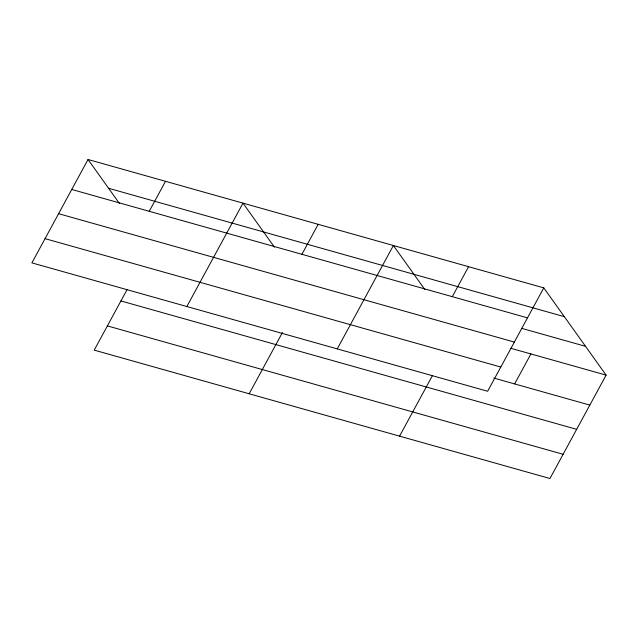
<?xml version="1.0" encoding="UTF-8"?>
<svg xmlns="http://www.w3.org/2000/svg" width="638" height="638" viewBox="0 0 638 638"><rect width="100%" height="100%" fill="white"/><g stroke="black" fill="none" stroke-linecap="round" stroke-linejoin="round"><path stroke-width="0.96" d="M88.036 159.484L31.9 262.872L487.647 391.261L543.775 287.874L88.036 159.484L119.481 203.514M149.236 211.29L165.513 181.312M127.034 289.692L94.225 350.126L549.964 478.516L606.1 375.128L543.775 287.874M186.854 306.527L242.99 203.139L274.436 247.169M301.91 254.307L318.187 224.321M249.171 393.774L282.451 332.486M337.247 348.89L393.383 245.51L424.828 289.532M452.302 296.67L468.579 266.692M399.571 436.145L432.381 375.718M514.627 383.924L530.904 353.946M108.604 188.282L564.343 316.671M71.759 189.47L527.498 317.86M521.756 328.371L585.532 346.33M58.6 213.69L514.348 342.08M510.91 348.308L606.1 375.128M45.051 238.652L500.798 367.041M493.684 378.023L589.823 405.106M120.925 300.945L576.672 429.334M107.375 325.898L563.115 454.288"/></g></svg>
